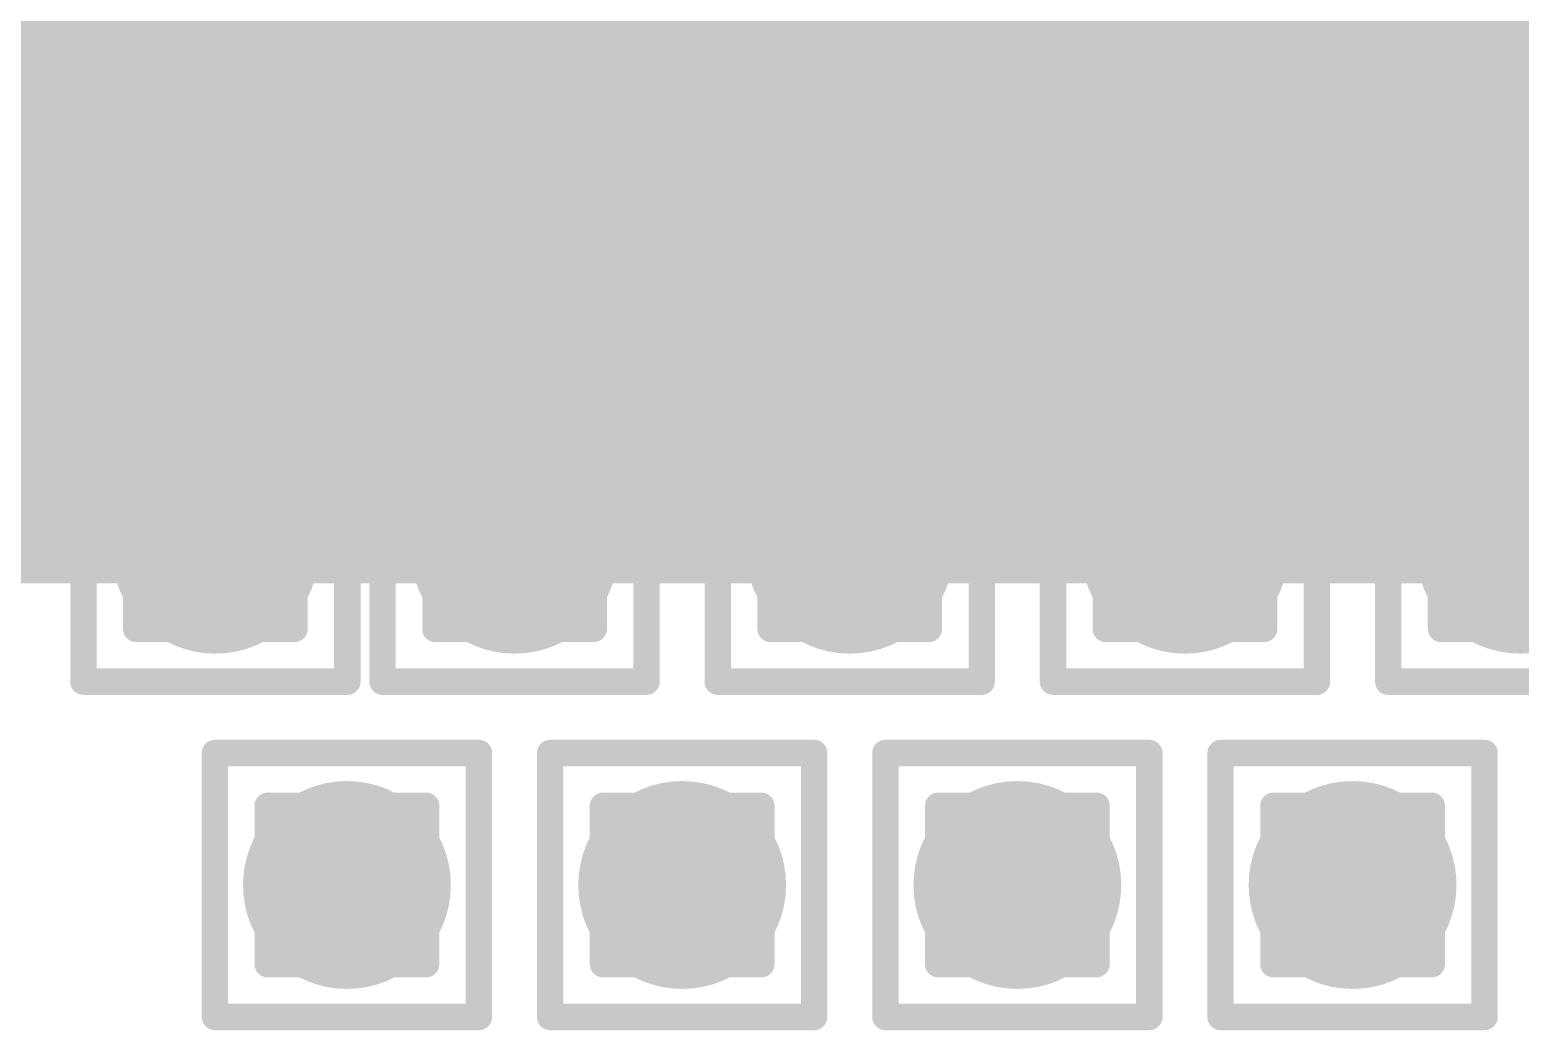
# Model space of a CAD drawing. Header units: inches. Extents: x -12 to 5357, y -8 to 5291.
# Drawn here: x 37.096 to 39.964, y 28.092 to 30.017 of the extents above; entities that cross this region are included whole.
import ezdxf

# ---------------------------------------------------------------- set-up
doc = ezdxf.new("R2010")
doc.units = ezdxf.units.IN
for name, color, linetype in [('Bottom Layer', 5, 'Continuous'), ('Drill Drawing', 1, 'Continuous'), ('Ground', 16, 'Continuous'), ('Power', 76, 'Continuous'), ('Top Layer', 1, 'Continuous'), ('Via Holes', 16, 'Continuous')]:
    doc.layers.add(name, color=color, linetype=linetype)

msp = doc.modelspace()

# ---------------------------------------------------------------- hatches: boundary and pattern name
at = {"layer": 'Bottom Layer'}
h = msp.add_hatch(color=5, dxfattribs=at)
edge = h.paths.add_edge_path()
edge.add_arc((37.7063, 29.6621), 0.2, 0, 360)
h = msp.add_hatch(color=5, dxfattribs=at)
edge = h.paths.add_edge_path()
edge.add_arc((38.3515, 29.6621), 0.2, 0, 360)
h = msp.add_hatch(color=5, dxfattribs=at)
edge = h.paths.add_edge_path()
edge.add_arc((38.9966, 29.6621), 0.2, 0, 360)
h = msp.add_hatch(color=5, dxfattribs=at)
edge = h.paths.add_edge_path()
edge.add_arc((39.6418, 29.6621), 0.2, 0, 360)
h = msp.add_hatch(color=5, dxfattribs=at)
edge = h.paths.add_edge_path()
edge.add_arc((37.4531, 29.017), 0.2, 0, 360)
h = msp.add_hatch(color=5, dxfattribs=at)
edge = h.paths.add_edge_path()
edge.add_arc((38.0289, 29.017), 0.2, 0, 360)
h = msp.add_hatch(color=5, dxfattribs=at)
edge = h.paths.add_edge_path()
edge.add_arc((38.674, 29.017), 0.2, 0, 360)
h = msp.add_hatch(color=5, dxfattribs=at)
edge = h.paths.add_edge_path()
edge.add_arc((39.3192, 29.017), 0.2, 0, 360)
h = msp.add_hatch(color=5, dxfattribs=at)
edge = h.paths.add_edge_path()
edge.add_arc((39.9644, 29.017), 0.2, 0, 360)
h = msp.add_hatch(color=5, dxfattribs=at)
edge = h.paths.add_edge_path()
edge.add_arc((37.7063, 28.3718), 0.2, 0, 360)
h = msp.add_hatch(color=5, dxfattribs=at)
edge = h.paths.add_edge_path()
edge.add_arc((38.3515, 28.3718), 0.2, 0, 360)
h = msp.add_hatch(color=5, dxfattribs=at)
edge = h.paths.add_edge_path()
edge.add_arc((38.9966, 28.3718), 0.2, 0, 360)
h = msp.add_hatch(color=5, dxfattribs=at)
edge = h.paths.add_edge_path()
edge.add_arc((39.6418, 28.3718), 0.2, 0, 360)
at = {"layer": 'Ground'}
h = msp.add_hatch(color=16, dxfattribs=at)
edge = h.paths.add_edge_path()
edge.add_arc((37.7063, 29.6621), 0.2, 0, 360)
h = msp.add_hatch(color=16, dxfattribs=at)
edge = h.paths.add_edge_path()
edge.add_arc((38.3515, 29.6621), 0.2, 0, 360)
h = msp.add_hatch(color=16, dxfattribs=at)
edge = h.paths.add_edge_path()
edge.add_arc((38.9966, 29.6621), 0.2, 0, 360)
h = msp.add_hatch(color=16, dxfattribs=at)
edge = h.paths.add_edge_path()
edge.add_arc((39.6418, 29.6621), 0.2, 0, 360)
h = msp.add_hatch(color=16, dxfattribs=at)
edge = h.paths.add_edge_path()
edge.add_arc((37.4531, 29.017), 0.2, 0, 360)
h = msp.add_hatch(color=16, dxfattribs=at)
edge = h.paths.add_edge_path()
edge.add_arc((38.0289, 29.017), 0.2, 0, 360)
h = msp.add_hatch(color=16, dxfattribs=at)
edge = h.paths.add_edge_path()
edge.add_arc((38.674, 29.017), 0.2, 0, 360)
h = msp.add_hatch(color=16, dxfattribs=at)
edge = h.paths.add_edge_path()
edge.add_arc((39.3192, 29.017), 0.2, 0, 360)
h = msp.add_hatch(color=16, dxfattribs=at)
edge = h.paths.add_edge_path()
edge.add_arc((39.9644, 29.017), 0.2, 0, 360)
h = msp.add_hatch(color=16, dxfattribs=at)
edge = h.paths.add_edge_path()
edge.add_arc((37.7063, 28.3718), 0.2, 0, 360)
h = msp.add_hatch(color=16, dxfattribs=at)
edge = h.paths.add_edge_path()
edge.add_arc((38.3515, 28.3718), 0.2, 0, 360)
h = msp.add_hatch(color=16, dxfattribs=at)
edge = h.paths.add_edge_path()
edge.add_arc((38.9966, 28.3718), 0.2, 0, 360)
h = msp.add_hatch(color=16, dxfattribs=at)
edge = h.paths.add_edge_path()
edge.add_arc((39.6418, 28.3718), 0.2, 0, 360)
at = {"layer": 'Power'}
h = msp.add_hatch(color=76, dxfattribs=at)
edge = h.paths.add_edge_path()
edge.add_arc((37.7063, 29.6621), 0.2, 0, 360)
h = msp.add_hatch(color=76, dxfattribs=at)
edge = h.paths.add_edge_path()
edge.add_arc((38.3515, 29.6621), 0.2, 0, 360)
h = msp.add_hatch(color=76, dxfattribs=at)
edge = h.paths.add_edge_path()
edge.add_arc((38.9966, 29.6621), 0.2, 0, 360)
h = msp.add_hatch(color=76, dxfattribs=at)
edge = h.paths.add_edge_path()
edge.add_arc((39.6418, 29.6621), 0.2, 0, 360)
h = msp.add_hatch(color=76, dxfattribs=at)
edge = h.paths.add_edge_path()
edge.add_arc((37.4531, 29.017), 0.2, 0, 360)
h = msp.add_hatch(color=76, dxfattribs=at)
edge = h.paths.add_edge_path()
edge.add_arc((38.0289, 29.017), 0.2, 0, 360)
h = msp.add_hatch(color=76, dxfattribs=at)
edge = h.paths.add_edge_path()
edge.add_arc((38.674, 29.017), 0.2, 0, 360)
h = msp.add_hatch(color=76, dxfattribs=at)
edge = h.paths.add_edge_path()
edge.add_arc((39.3192, 29.017), 0.2, 0, 360)
h = msp.add_hatch(color=76, dxfattribs=at)
edge = h.paths.add_edge_path()
edge.add_arc((39.9644, 29.017), 0.2, 0, 360)
h = msp.add_hatch(color=76, dxfattribs=at)
edge = h.paths.add_edge_path()
edge.add_arc((37.7063, 28.3718), 0.2, 0, 360)
h = msp.add_hatch(color=76, dxfattribs=at)
edge = h.paths.add_edge_path()
edge.add_arc((38.3515, 28.3718), 0.2, 0, 360)
h = msp.add_hatch(color=76, dxfattribs=at)
edge = h.paths.add_edge_path()
edge.add_arc((38.9966, 28.3718), 0.2, 0, 360)
h = msp.add_hatch(color=76, dxfattribs=at)
edge = h.paths.add_edge_path()
edge.add_arc((39.6418, 28.3718), 0.2, 0, 360)
at = {"layer": 'Top Layer'}
msp.add_hatch(color=1, dxfattribs=at).paths.add_polyline_path([(34.0217, 28.9523), (42.7584, 28.9523), (42.7584, 31.6759), (34.0217, 31.6759)])
h = msp.add_hatch(color=1, dxfattribs=at)
edge = h.paths.add_edge_path()
edge.add_arc((37.7063, 29.6621), 0.2, 0, 360)
h = msp.add_hatch(color=1, dxfattribs=at)
edge = h.paths.add_edge_path()
edge.add_arc((38.3515, 29.6621), 0.2, 0, 360)
h = msp.add_hatch(color=1, dxfattribs=at)
edge = h.paths.add_edge_path()
edge.add_arc((38.9966, 29.6621), 0.2, 0, 360)
h = msp.add_hatch(color=1, dxfattribs=at)
edge = h.paths.add_edge_path()
edge.add_arc((39.6418, 29.6621), 0.2, 0, 360)
h = msp.add_hatch(color=1, dxfattribs=at)
edge = h.paths.add_edge_path()
edge.add_arc((37.4531, 29.017), 0.2, 0, 360)
h = msp.add_hatch(color=1, dxfattribs=at)
edge = h.paths.add_edge_path()
edge.add_arc((38.0289, 29.017), 0.2, 0, 360)
h = msp.add_hatch(color=1, dxfattribs=at)
edge = h.paths.add_edge_path()
edge.add_arc((38.674, 29.017), 0.2, 0, 360)
h = msp.add_hatch(color=1, dxfattribs=at)
edge = h.paths.add_edge_path()
edge.add_arc((39.3192, 29.017), 0.2, 0, 360)
h = msp.add_hatch(color=1, dxfattribs=at)
edge = h.paths.add_edge_path()
edge.add_arc((39.9644, 29.017), 0.2, 0, 360)
h = msp.add_hatch(color=1, dxfattribs=at)
edge = h.paths.add_edge_path()
edge.add_arc((37.7063, 28.3718), 0.2, 0, 360)
h = msp.add_hatch(color=1, dxfattribs=at)
edge = h.paths.add_edge_path()
edge.add_arc((38.3515, 28.3718), 0.2, 0, 360)
h = msp.add_hatch(color=1, dxfattribs=at)
edge = h.paths.add_edge_path()
edge.add_arc((38.9966, 28.3718), 0.2, 0, 360)
h = msp.add_hatch(color=1, dxfattribs=at)
edge = h.paths.add_edge_path()
edge.add_arc((39.6418, 28.3718), 0.2, 0, 360)
at = {"layer": 'Via Holes'}
h = msp.add_hatch(color=7, dxfattribs=at)
edge = h.paths.add_edge_path()
edge.add_arc((37.7063, 29.6621), 0.1, 0, 360)
h = msp.add_hatch(color=7, dxfattribs=at)
edge = h.paths.add_edge_path()
edge.add_arc((38.3515, 29.6621), 0.1, 0, 360)
h = msp.add_hatch(color=7, dxfattribs=at)
edge = h.paths.add_edge_path()
edge.add_arc((38.9966, 29.6621), 0.1, 0, 360)
h = msp.add_hatch(color=7, dxfattribs=at)
edge = h.paths.add_edge_path()
edge.add_arc((39.6418, 29.6621), 0.1, 0, 360)
h = msp.add_hatch(color=7, dxfattribs=at)
edge = h.paths.add_edge_path()
edge.add_arc((37.4531, 29.017), 0.1, 0, 360)
h = msp.add_hatch(color=7, dxfattribs=at)
edge = h.paths.add_edge_path()
edge.add_arc((38.0289, 29.017), 0.1, 0, 360)
h = msp.add_hatch(color=7, dxfattribs=at)
edge = h.paths.add_edge_path()
edge.add_arc((38.674, 29.017), 0.1, 0, 360)
h = msp.add_hatch(color=7, dxfattribs=at)
edge = h.paths.add_edge_path()
edge.add_arc((39.3192, 29.017), 0.1, 0, 360)
h = msp.add_hatch(color=7, dxfattribs=at)
edge = h.paths.add_edge_path()
edge.add_arc((39.9644, 29.017), 0.1, 0, 360)
h = msp.add_hatch(color=7, dxfattribs=at)
edge = h.paths.add_edge_path()
edge.add_arc((37.7063, 28.3718), 0.1, 0, 360)
h = msp.add_hatch(color=7, dxfattribs=at)
edge = h.paths.add_edge_path()
edge.add_arc((38.3515, 28.3718), 0.1, 0, 360)
h = msp.add_hatch(color=7, dxfattribs=at)
edge = h.paths.add_edge_path()
edge.add_arc((38.9966, 28.3718), 0.1, 0, 360)
h = msp.add_hatch(color=7, dxfattribs=at)
edge = h.paths.add_edge_path()
edge.add_arc((39.6418, 28.3718), 0.1, 0, 360)

# ---------------------------------------------------------------- linework, layer by layer
at = {"layer": 'Drill Drawing', "const_width": 0.0508}
for points in [[(37.4523, 29.9161), (37.9603, 29.9161)], [(37.4523, 29.4081), (37.4523, 29.9161)], [(37.9603, 29.4081), (37.9603, 29.9161)], [(38.0975, 29.9161), (38.6055, 29.9161)], [(38.0975, 29.4081), (38.0975, 29.9161)], [(38.6055, 29.4081), (38.6055, 29.9161)], [(38.7426, 29.9161), (39.2506, 29.9161)], [(38.7426, 29.4081), (38.7426, 29.9161)], [(39.2506, 29.4081), (39.2506, 29.9161)], [(39.3878, 29.9161), (39.8958, 29.9161)], [(39.3878, 29.4081), (39.3878, 29.9161)], [(39.8958, 29.4081), (39.8958, 29.9161)], [(37.5539, 29.8145), (37.8587, 29.8145)], [(37.5539, 29.5097), (37.5539, 29.8145)], [(37.8587, 29.5097), (37.8587, 29.8145)], [(38.1991, 29.8145), (38.5039, 29.8145)], [(38.1991, 29.5097), (38.1991, 29.8145)], [(38.5039, 29.5097), (38.5039, 29.8145)], [(38.8442, 29.8145), (39.149, 29.8145)], [(38.8442, 29.5097), (38.8442, 29.8145)], [(39.149, 29.5097), (39.149, 29.8145)], [(39.4894, 29.8145), (39.7942, 29.8145)], [(39.4894, 29.5097), (39.4894, 29.8145)], [(39.7942, 29.5097), (39.7942, 29.8145)], [(37.5539, 29.5097), (37.8587, 29.5097)], [(38.1991, 29.5097), (38.5039, 29.5097)], [(38.8442, 29.5097), (39.149, 29.5097)], [(39.4894, 29.5097), (39.7942, 29.5097)], [(37.4523, 29.4081), (37.9603, 29.4081)], [(38.0975, 29.4081), (38.6055, 29.4081)], [(38.7426, 29.4081), (39.2506, 29.4081)], [(39.3878, 29.4081), (39.8958, 29.4081)], [(37.1991, 29.271), (37.7071, 29.271)], [(37.1991, 28.763), (37.1991, 29.271)], [(37.7071, 28.763), (37.7071, 29.271)], [(37.7749, 29.271), (38.2829, 29.271)], [(37.7749, 28.763), (37.7749, 29.271)], [(38.2829, 28.763), (38.2829, 29.271)], [(38.42, 29.271), (38.928, 29.271)], [(38.42, 28.763), (38.42, 29.271)], [(38.928, 28.763), (38.928, 29.271)], [(39.0652, 29.271), (39.5732, 29.271)], [(39.0652, 28.763), (39.0652, 29.271)], [(39.5732, 28.763), (39.5732, 29.271)], [(39.7104, 29.271), (40.2184, 29.271)], [(39.7104, 28.763), (39.7104, 29.271)], [(37.3007, 29.1694), (37.6055, 29.1694)], [(37.3007, 28.8646), (37.3007, 29.1694)], [(37.6055, 28.8646), (37.6055, 29.1694)], [(37.8765, 29.1694), (38.1813, 29.1694)], [(37.8765, 28.8646), (37.8765, 29.1694)], [(38.1813, 28.8646), (38.1813, 29.1694)], [(38.5216, 29.1694), (38.8264, 29.1694)], [(38.5216, 28.8646), (38.5216, 29.1694)], [(38.8264, 28.8646), (38.8264, 29.1694)], [(39.1668, 29.1694), (39.4716, 29.1694)], [(39.1668, 28.8646), (39.1668, 29.1694)], [(39.4716, 28.8646), (39.4716, 29.1694)], [(39.812, 29.1694), (40.1168, 29.1694)], [(39.812, 28.8646), (39.812, 29.1694)], [(37.3007, 28.8646), (37.6055, 28.8646)], [(37.8765, 28.8646), (38.1813, 28.8646)], [(38.5216, 28.8646), (38.8264, 28.8646)], [(39.1668, 28.8646), (39.4716, 28.8646)], [(39.812, 28.8646), (40.1168, 28.8646)], [(37.1991, 28.763), (37.7071, 28.763)], [(37.7749, 28.763), (38.2829, 28.763)], [(38.42, 28.763), (38.928, 28.763)], [(39.0652, 28.763), (39.5732, 28.763)], [(39.7104, 28.763), (40.2184, 28.763)], [(37.4523, 28.6258), (37.9603, 28.6258)], [(37.4523, 28.1178), (37.4523, 28.6258)], [(37.9603, 28.1178), (37.9603, 28.6258)], [(38.0975, 28.6258), (38.6055, 28.6258)], [(38.0975, 28.1178), (38.0975, 28.6258)], [(38.6055, 28.1178), (38.6055, 28.6258)], [(38.7426, 28.6258), (39.2506, 28.6258)], [(38.7426, 28.1178), (38.7426, 28.6258)], [(39.2506, 28.1178), (39.2506, 28.6258)], [(39.3878, 28.6258), (39.8958, 28.6258)], [(39.3878, 28.1178), (39.3878, 28.6258)], [(39.8958, 28.1178), (39.8958, 28.6258)], [(37.5539, 28.5242), (37.8587, 28.5242)], [(37.5539, 28.2194), (37.5539, 28.5242)], [(37.8587, 28.2194), (37.8587, 28.5242)], [(38.1991, 28.5242), (38.5039, 28.5242)], [(38.1991, 28.2194), (38.1991, 28.5242)], [(38.5039, 28.2194), (38.5039, 28.5242)], [(38.8442, 28.5242), (39.149, 28.5242)], [(38.8442, 28.2194), (38.8442, 28.5242)], [(39.149, 28.2194), (39.149, 28.5242)], [(39.4894, 28.5242), (39.7942, 28.5242)], [(39.4894, 28.2194), (39.4894, 28.5242)], [(39.7942, 28.2194), (39.7942, 28.5242)], [(37.5539, 28.2194), (37.8587, 28.2194)], [(38.1991, 28.2194), (38.5039, 28.2194)], [(38.8442, 28.2194), (39.149, 28.2194)], [(39.4894, 28.2194), (39.7942, 28.2194)], [(37.4523, 28.1178), (37.9603, 28.1178)], [(38.0975, 28.1178), (38.6055, 28.1178)], [(38.7426, 28.1178), (39.2506, 28.1178)], [(39.3878, 28.1178), (39.8958, 28.1178)]]:
    msp.add_lwpolyline(points, dxfattribs=at)
at = {"layer": 'Drill Drawing', "const_width": 0.0254}
for points in [[(37.4396, 29.9161, 1), (37.465, 29.9161, 1)], [(37.4396, 29.9161, 1), (37.465, 29.9161, 1)], [(37.9476, 29.9161, 1), (37.973, 29.9161, 1)], [(37.9476, 29.9161, 1), (37.973, 29.9161, 1)], [(38.0848, 29.9161, 1), (38.1102, 29.9161, 1)], [(38.0848, 29.9161, 1), (38.1102, 29.9161, 1)], [(38.5928, 29.9161, 1), (38.6182, 29.9161, 1)], [(38.5928, 29.9161, 1), (38.6182, 29.9161, 1)], [(38.7299, 29.9161, 1), (38.7553, 29.9161, 1)], [(38.7299, 29.9161, 1), (38.7553, 29.9161, 1)], [(39.2379, 29.9161, 1), (39.2633, 29.9161, 1)], [(39.2379, 29.9161, 1), (39.2633, 29.9161, 1)], [(39.3751, 29.9161, 1), (39.4005, 29.9161, 1)], [(39.3751, 29.9161, 1), (39.4005, 29.9161, 1)], [(39.8831, 29.9161, 1), (39.9085, 29.9161, 1)], [(39.8831, 29.9161, 1), (39.9085, 29.9161, 1)], [(37.5412, 29.8145, 1), (37.5666, 29.8145, 1)], [(37.5412, 29.8145, 1), (37.5666, 29.8145, 1)], [(37.846, 29.8145, 1), (37.8714, 29.8145, 1)], [(37.846, 29.8145, 1), (37.8714, 29.8145, 1)], [(38.1864, 29.8145, 1), (38.2118, 29.8145, 1)], [(38.1864, 29.8145, 1), (38.2118, 29.8145, 1)], [(38.4912, 29.8145, 1), (38.5166, 29.8145, 1)], [(38.4912, 29.8145, 1), (38.5166, 29.8145, 1)], [(38.8315, 29.8145, 1), (38.8569, 29.8145, 1)], [(38.8315, 29.8145, 1), (38.8569, 29.8145, 1)], [(39.1363, 29.8145, 1), (39.1617, 29.8145, 1)], [(39.1363, 29.8145, 1), (39.1617, 29.8145, 1)], [(39.4767, 29.8145, 1), (39.5021, 29.8145, 1)], [(39.4767, 29.8145, 1), (39.5021, 29.8145, 1)], [(39.7815, 29.8145, 1), (39.8069, 29.8145, 1)], [(39.7815, 29.8145, 1), (39.8069, 29.8145, 1)], [(37.5412, 29.5097, 1), (37.5666, 29.5097, 1)], [(37.5412, 29.5097, 1), (37.5666, 29.5097, 1)], [(37.846, 29.5097, 1), (37.8714, 29.5097, 1)], [(37.846, 29.5097, 1), (37.8714, 29.5097, 1)], [(38.1864, 29.5097, 1), (38.2118, 29.5097, 1)], [(38.1864, 29.5097, 1), (38.2118, 29.5097, 1)], [(38.4912, 29.5097, 1), (38.5166, 29.5097, 1)], [(38.4912, 29.5097, 1), (38.5166, 29.5097, 1)], [(38.8315, 29.5097, 1), (38.8569, 29.5097, 1)], [(38.8315, 29.5097, 1), (38.8569, 29.5097, 1)], [(39.1363, 29.5097, 1), (39.1617, 29.5097, 1)], [(39.1363, 29.5097, 1), (39.1617, 29.5097, 1)], [(39.4767, 29.5097, 1), (39.5021, 29.5097, 1)], [(39.4767, 29.5097, 1), (39.5021, 29.5097, 1)], [(39.7815, 29.5097, 1), (39.8069, 29.5097, 1)], [(39.7815, 29.5097, 1), (39.8069, 29.5097, 1)], [(37.4396, 29.4081, 1), (37.465, 29.4081, 1)], [(37.4396, 29.4081, 1), (37.465, 29.4081, 1)], [(37.9476, 29.4081, 1), (37.973, 29.4081, 1)], [(37.9476, 29.4081, 1), (37.973, 29.4081, 1)], [(38.0848, 29.4081, 1), (38.1102, 29.4081, 1)], [(38.0848, 29.4081, 1), (38.1102, 29.4081, 1)], [(38.5928, 29.4081, 1), (38.6182, 29.4081, 1)], [(38.5928, 29.4081, 1), (38.6182, 29.4081, 1)], [(38.7299, 29.4081, 1), (38.7553, 29.4081, 1)], [(38.7299, 29.4081, 1), (38.7553, 29.4081, 1)], [(39.2379, 29.4081, 1), (39.2633, 29.4081, 1)], [(39.2379, 29.4081, 1), (39.2633, 29.4081, 1)], [(39.3751, 29.4081, 1), (39.4005, 29.4081, 1)], [(39.3751, 29.4081, 1), (39.4005, 29.4081, 1)], [(39.8831, 29.4081, 1), (39.9085, 29.4081, 1)], [(39.8831, 29.4081, 1), (39.9085, 29.4081, 1)], [(37.1864, 29.271, 1), (37.2118, 29.271, 1)], [(37.1864, 29.271, 1), (37.2118, 29.271, 1)], [(37.6944, 29.271, 1), (37.7198, 29.271, 1)], [(37.6944, 29.271, 1), (37.7198, 29.271, 1)], [(37.7622, 29.271, 1), (37.7876, 29.271, 1)], [(37.7622, 29.271, 1), (37.7876, 29.271, 1)], [(38.2702, 29.271, 1), (38.2956, 29.271, 1)], [(38.2702, 29.271, 1), (38.2956, 29.271, 1)], [(38.4073, 29.271, 1), (38.4327, 29.271, 1)], [(38.4073, 29.271, 1), (38.4327, 29.271, 1)], [(38.9153, 29.271, 1), (38.9407, 29.271, 1)], [(38.9153, 29.271, 1), (38.9407, 29.271, 1)], [(39.0525, 29.271, 1), (39.0779, 29.271, 1)], [(39.0525, 29.271, 1), (39.0779, 29.271, 1)], [(39.5605, 29.271, 1), (39.5859, 29.271, 1)], [(39.5605, 29.271, 1), (39.5859, 29.271, 1)], [(39.6977, 29.271, 1), (39.7231, 29.271, 1)], [(39.6977, 29.271, 1), (39.7231, 29.271, 1)], [(37.288, 29.1694, 1), (37.3134, 29.1694, 1)], [(37.288, 29.1694, 1), (37.3134, 29.1694, 1)], [(37.5928, 29.1694, 1), (37.6182, 29.1694, 1)], [(37.5928, 29.1694, 1), (37.6182, 29.1694, 1)], [(37.8638, 29.1694, 1), (37.8892, 29.1694, 1)], [(37.8638, 29.1694, 1), (37.8892, 29.1694, 1)], [(38.1686, 29.1694, 1), (38.194, 29.1694, 1)], [(38.1686, 29.1694, 1), (38.194, 29.1694, 1)], [(38.5089, 29.1694, 1), (38.5343, 29.1694, 1)], [(38.5089, 29.1694, 1), (38.5343, 29.1694, 1)], [(38.8137, 29.1694, 1), (38.8391, 29.1694, 1)], [(38.8137, 29.1694, 1), (38.8391, 29.1694, 1)], [(39.1541, 29.1694, 1), (39.1795, 29.1694, 1)], [(39.1541, 29.1694, 1), (39.1795, 29.1694, 1)], [(39.4589, 29.1694, 1), (39.4843, 29.1694, 1)], [(39.4589, 29.1694, 1), (39.4843, 29.1694, 1)], [(39.7993, 29.1694, 1), (39.8247, 29.1694, 1)], [(39.7993, 29.1694, 1), (39.8247, 29.1694, 1)], [(37.288, 28.8646, 1), (37.3134, 28.8646, 1)], [(37.288, 28.8646, 1), (37.3134, 28.8646, 1)], [(37.5928, 28.8646, 1), (37.6182, 28.8646, 1)], [(37.5928, 28.8646, 1), (37.6182, 28.8646, 1)], [(37.8638, 28.8646, 1), (37.8892, 28.8646, 1)], [(37.8638, 28.8646, 1), (37.8892, 28.8646, 1)], [(38.1686, 28.8646, 1), (38.194, 28.8646, 1)], [(38.1686, 28.8646, 1), (38.194, 28.8646, 1)], [(38.5089, 28.8646, 1), (38.5343, 28.8646, 1)], [(38.5089, 28.8646, 1), (38.5343, 28.8646, 1)], [(38.8137, 28.8646, 1), (38.8391, 28.8646, 1)], [(38.8137, 28.8646, 1), (38.8391, 28.8646, 1)], [(39.1541, 28.8646, 1), (39.1795, 28.8646, 1)], [(39.1541, 28.8646, 1), (39.1795, 28.8646, 1)], [(39.4589, 28.8646, 1), (39.4843, 28.8646, 1)], [(39.4589, 28.8646, 1), (39.4843, 28.8646, 1)], [(39.7993, 28.8646, 1), (39.8247, 28.8646, 1)], [(39.7993, 28.8646, 1), (39.8247, 28.8646, 1)], [(37.1864, 28.763, 1), (37.2118, 28.763, 1)], [(37.1864, 28.763, 1), (37.2118, 28.763, 1)], [(37.6944, 28.763, 1), (37.7198, 28.763, 1)], [(37.6944, 28.763, 1), (37.7198, 28.763, 1)], [(37.7622, 28.763, 1), (37.7876, 28.763, 1)], [(37.7622, 28.763, 1), (37.7876, 28.763, 1)], [(38.2702, 28.763, 1), (38.2956, 28.763, 1)], [(38.2702, 28.763, 1), (38.2956, 28.763, 1)], [(38.4073, 28.763, 1), (38.4327, 28.763, 1)], [(38.4073, 28.763, 1), (38.4327, 28.763, 1)], [(38.9153, 28.763, 1), (38.9407, 28.763, 1)], [(38.9153, 28.763, 1), (38.9407, 28.763, 1)], [(39.0525, 28.763, 1), (39.0779, 28.763, 1)], [(39.0525, 28.763, 1), (39.0779, 28.763, 1)], [(39.5605, 28.763, 1), (39.5859, 28.763, 1)], [(39.5605, 28.763, 1), (39.5859, 28.763, 1)], [(39.6977, 28.763, 1), (39.7231, 28.763, 1)], [(39.6977, 28.763, 1), (39.7231, 28.763, 1)], [(37.4396, 28.6258, 1), (37.465, 28.6258, 1)], [(37.4396, 28.6258, 1), (37.465, 28.6258, 1)], [(37.9476, 28.6258, 1), (37.973, 28.6258, 1)], [(37.9476, 28.6258, 1), (37.973, 28.6258, 1)], [(38.0848, 28.6258, 1), (38.1102, 28.6258, 1)], [(38.0848, 28.6258, 1), (38.1102, 28.6258, 1)], [(38.5928, 28.6258, 1), (38.6182, 28.6258, 1)], [(38.5928, 28.6258, 1), (38.6182, 28.6258, 1)], [(38.7299, 28.6258, 1), (38.7553, 28.6258, 1)], [(38.7299, 28.6258, 1), (38.7553, 28.6258, 1)], [(39.2379, 28.6258, 1), (39.2633, 28.6258, 1)], [(39.2379, 28.6258, 1), (39.2633, 28.6258, 1)], [(39.3751, 28.6258, 1), (39.4005, 28.6258, 1)], [(39.3751, 28.6258, 1), (39.4005, 28.6258, 1)], [(39.8831, 28.6258, 1), (39.9085, 28.6258, 1)], [(39.8831, 28.6258, 1), (39.9085, 28.6258, 1)], [(37.5412, 28.5242, 1), (37.5666, 28.5242, 1)], [(37.5412, 28.5242, 1), (37.5666, 28.5242, 1)], [(37.846, 28.5242, 1), (37.8714, 28.5242, 1)], [(37.846, 28.5242, 1), (37.8714, 28.5242, 1)], [(38.1864, 28.5242, 1), (38.2118, 28.5242, 1)], [(38.1864, 28.5242, 1), (38.2118, 28.5242, 1)], [(38.4912, 28.5242, 1), (38.5166, 28.5242, 1)], [(38.4912, 28.5242, 1), (38.5166, 28.5242, 1)], [(38.8315, 28.5242, 1), (38.8569, 28.5242, 1)], [(38.8315, 28.5242, 1), (38.8569, 28.5242, 1)], [(39.1363, 28.5242, 1), (39.1617, 28.5242, 1)], [(39.1363, 28.5242, 1), (39.1617, 28.5242, 1)], [(39.4767, 28.5242, 1), (39.5021, 28.5242, 1)], [(39.4767, 28.5242, 1), (39.5021, 28.5242, 1)], [(39.7815, 28.5242, 1), (39.8069, 28.5242, 1)], [(39.7815, 28.5242, 1), (39.8069, 28.5242, 1)], [(37.5412, 28.2194, 1), (37.5666, 28.2194, 1)], [(37.5412, 28.2194, 1), (37.5666, 28.2194, 1)], [(37.846, 28.2194, 1), (37.8714, 28.2194, 1)], [(37.846, 28.2194, 1), (37.8714, 28.2194, 1)], [(38.1864, 28.2194, 1), (38.2118, 28.2194, 1)], [(38.1864, 28.2194, 1), (38.2118, 28.2194, 1)], [(38.4912, 28.2194, 1), (38.5166, 28.2194, 1)], [(38.4912, 28.2194, 1), (38.5166, 28.2194, 1)], [(38.8315, 28.2194, 1), (38.8569, 28.2194, 1)], [(38.8315, 28.2194, 1), (38.8569, 28.2194, 1)], [(39.1363, 28.2194, 1), (39.1617, 28.2194, 1)], [(39.1363, 28.2194, 1), (39.1617, 28.2194, 1)], [(39.4767, 28.2194, 1), (39.5021, 28.2194, 1)], [(39.4767, 28.2194, 1), (39.5021, 28.2194, 1)], [(39.7815, 28.2194, 1), (39.8069, 28.2194, 1)], [(39.7815, 28.2194, 1), (39.8069, 28.2194, 1)], [(37.4396, 28.1178, 1), (37.465, 28.1178, 1)], [(37.4396, 28.1178, 1), (37.465, 28.1178, 1)], [(37.9476, 28.1178, 1), (37.973, 28.1178, 1)], [(37.9476, 28.1178, 1), (37.973, 28.1178, 1)], [(38.0848, 28.1178, 1), (38.1102, 28.1178, 1)], [(38.0848, 28.1178, 1), (38.1102, 28.1178, 1)], [(38.5928, 28.1178, 1), (38.6182, 28.1178, 1)], [(38.5928, 28.1178, 1), (38.6182, 28.1178, 1)], [(38.7299, 28.1178, 1), (38.7553, 28.1178, 1)], [(38.7299, 28.1178, 1), (38.7553, 28.1178, 1)], [(39.2379, 28.1178, 1), (39.2633, 28.1178, 1)], [(39.2379, 28.1178, 1), (39.2633, 28.1178, 1)], [(39.3751, 28.1178, 1), (39.4005, 28.1178, 1)], [(39.3751, 28.1178, 1), (39.4005, 28.1178, 1)], [(39.8831, 28.1178, 1), (39.9085, 28.1178, 1)], [(39.8831, 28.1178, 1), (39.9085, 28.1178, 1)]]:
    msp.add_lwpolyline(points, format="xyb", close=True, dxfattribs=at)

doc.saveas('drawing.dxf')
